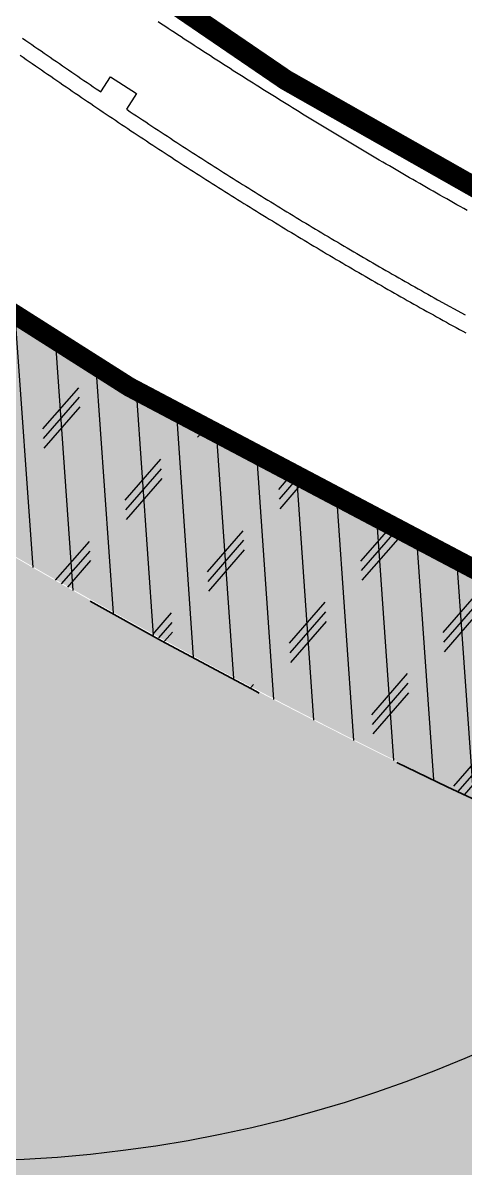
# Model space of a CAD drawing. Header units: millimetres. Extents: x 50357 to 985146, y 723188 to 1803594.
# Drawn here: x 832048.33 to 832056.94, y 820150.53 to 820172.82 of the extents above; entities that cross this region are included whole.
import ezdxf

# ---------------------------------------------------------------- set-up
doc = ezdxf.new("R2010")
doc.units = ezdxf.units.MM
doc.header["$LTSCALE"] = 3
doc.header["$MEASUREMENT"] = 0
for name, pattern in [('Dash 1_100', [2.25, 1.25, -1]), ('DASHED', [19.049999999999997, 12.7, -6.349999999999999]), ('DIVIDE', [1.25, 0.5, -0.25, 0, -0.25, 0, -0.25])]:
    doc.linetypes.add(name, pattern=pattern)
doc.layers.get('Defpoints').update_dxf_attribs({"color": 32})
for name, color, linetype in [('_ANCILIARY', 40, 'Continuous'), ('_ANCILIARY HATCH', 252, 'Continuous'), ('_DEV LINE', 96, 'DIVIDE'), ('_PARCEL BOUNDARY', 10, 'DASHED'), ('_SUBLEASE', 241, 'Continuous'), ('LWK-STEPS', 8, 'Continuous'), ('UAJ-00XREF', 7, 'Continuous')]:
    doc.layers.add(name, color=color, linetype=linetype)
doc.layers.add('Hatch (HOR not under LTC submission)', color=252, linetype='Continuous', lineweight=35)
doc.layers.add('LWK-GA_PLANTERWALL', color=8, linetype='Continuous', lineweight=30)

# ---------------------------------------------------------------- blocks, each defined once
blk = doc.blocks.new('3A35X-MAGP-P-LD-00-0')
at = {"layer": 'LWK-GA_PLANTERWALL'}
for points, elevation in [([(834500142.2855841, 818177046.9406737), (834500201.8998339, 818177005.6001165), (834500261.8928708, 818176964.1666852), (834500321.3999863, 818176923.0000107), (834500381.1999954, 818176881.8000044), (834500441.0000054, 818176840.5999987), (834500500.7999992, 818176799.4000019), (834500560.5999203, 818176758.2000554), (834500620.2068636, 818176717.2326314), (834500680.4925187, 818176675.8677964), (834500740.1000283, 818176634.899982), (834500800.0000482, 818176593.8999693), (834500859.8999809, 818176552.8000145), (834500919.8106378, 818176511.8610419), (834500979.889224, 818176470.8390541), (834501039.7999537, 818176429.9000331), (834501099.800001, 818176389.0000006), (834501159.7999855, 818176348.1000104), (834501219.8902225, 818176307.2386259), (834501279.809642, 818176266.4614688), (834501339.8999718, 818176225.6000204), (834501400.0000246, 818176184.8999857), (834501460.0998847, 818176144.1000787), (834501520.0079645, 818176103.5299399), (834501580.5914223, 818176062.5704768), (834501640.5000132, 818176021.9999923), (834501700.7000003, 818175981.4000013), (834501760.899998, 818175940.8000025), (834501820.9083357, 818175900.3291562), (834501881.3069692, 818175859.6626139), (834501941.5998247, 818175819.1001192), (834502001.7087412, 818175778.8280357), (834502062.2052741, 818175738.3633341), (834502122.4087836, 818175698.1276915), (834502182.8091123, 818175657.82726), (834502243.500023, 818175617.399986), (834502304.0000478, 818175577.1999686), (834502364.5000017, 818175537.1), (834502424.8095315, 818175497.1261418), (834502485.5999979, 818175456.9000037), (834502546.1997786, 818175416.9001474), (834502606.6099648, 818175377.1250205), (834502667.4999765, 818175337.1000156), (834502728.2000021, 818175297.3), (834502788.7103503, 818175257.6242495), (834502849.7000464, 818175217.699972), (834502910.4998199, 818175178.0001179), (834502971.5886178, 818175138.2772524), (834503032.199875, 818175098.8000828), (834503092.9111928, 818175059.4223622), (834503154.2882204, 818175019.6780207), (834503214.9999644, 818174980.3000245), (834503276.1036317, 818174940.9332051), (834503336.9961925, 818174901.6669109), (834503398.0998677, 818174862.3000855), (834503459.0120664, 818174823.2204767), (834503520.2944746, 818174783.9675618), (834503581.3121171, 818174744.9201359), (834503642.6998405, 818174705.7001042), (834503704.186893, 818174666.5809999), (834503765.1998924, 818174627.7000691), (834503826.3129455, 818174588.9186066), (834503887.7917628, 818174549.9685439), (834503949.0130118, 818174511.2182599), (834504010.5998645, 818174472.300087), (834504071.8134282, 818174433.7175), (834504133.5000265, 818174394.8999846), (834504194.9999989, 818174356.3000019), (834504256.4998422, 818174317.7001004), (834504318.2855077, 818174279.0839657), (834504379.5998381, 818174240.7001036), (834504441.4850743, 818174202.1847228), (834504502.9000337, 818174163.8999795), (834504564.6000057, 818174125.5999988), (834504626.3000344, 818174087.299981), (834504687.9999777, 818174049.1000149), (834504749.8000025, 818174010.9999999), (834504811.4152972, 818173973.0137787), (834504873.384576, 818173934.871011), (834504935.1153884, 818173896.9134251), (834504997.1999589, 818173858.8000267), (834505059.0828328, 818173820.9715887), (834505120.9159163, 818173783.2123238), (834505182.9162815, 818173745.4119214), (834505245.0818233, 818173707.5718979), (834505307.1999449, 818173669.800035), (834505369.3000078, 818173632.1999977), (834505431.3999808, 818173594.6000121), (834505493.6000022, 818173557.1), (834505555.7999961, 818173519.6000037), (834505617.9999267, 818173482.1000465), (834505680.178336, 818173444.7730008), (834505742.3174654, 818173407.5093765), (834505804.800009, 818173370.099997), (834505867.1999986, 818173332.9000032), (834505929.6000736, 818173295.6999586), (834505991.9999955, 818173258.600004), (834506054.3999909, 818173221.5000069), (834506116.8999965, 818173184.5000036), (834506179.4000567, 818173147.4999689), (834506241.8999964, 818173110.6000036), (834506304.4000186, 818173073.6999904), (834506367.0000062, 818173036.8999988), (834506429.6000105, 818173000.0999951), (834506492.2999499, 818172963.4000318), (834506554.999996, 818172926.8000039), (834506617.7000024, 818172890.2000002), (834506680.3999838, 818172853.6000098), (834506743.200067, 818172817.0999627), (834506805.9999987, 818172780.7000021), (834506868.6206044, 818172744.4038998), (834506931.7000543, 818172707.899971), (834506994.5997878, 818172671.6001228), (834507057.3212105, 818172635.5028152), (834507120.3675431, 818172599.2760658), (834507183.3998835, 818172563.1000694), (834507246.6778, 818172526.8982011), (834507309.5000032, 818172490.9000007), (834507372.5999666, 818172455.0000204), (834507435.6999282, 818172419.0000424), (834507498.9349153, 818172383.1234095), (834507561.9999565, 818172347.300026), (834507625.1999962, 818172311.6000037), (834507688.4000052, 818172275.8999995), (834507751.5999844, 818172240.2000103), (834507814.9000051, 818172204.5999997), (834507878.1998979, 818172169.0000588), (834507941.461249, 818172133.5776451), (834508004.7237114, 818172098.1985108), (834508068.1240798, 818172062.798151), (834508131.6602489, 818172027.377861), (834508195.1999829, 818171992.0000119), (834508258.7000058, 818171956.7999994), (834508322.1998918, 818171921.6000605), (834508385.9746433, 818171886.4035411), (834508449.1248729, 818171851.496727), (834508512.8999964, 818171816.3000025), (834508576.6000116, 818171781.3999963), (834508640.1998845, 818171746.4000661), (834508703.7260431, 818171711.6949617), (834508767.8734738, 818171676.7053051), (834508831.3999724, 818171642.0000175)], -0.1231430870875212), ([(834508288.6702515, 818172283.6672788), (834508813.7797475, 818171993.408161)], -0.246289413938898)]:
    blk.add_lwpolyline(points, dxfattribs=dict(at, elevation=elevation))
for points in [[(834501718.87531, 818176331.2087748), (834501906.0559442, 818176624.7739551), (834502411.9597548, 818176302.2035378), (834502216.6908721, 818175995.9531344)], [(834502216.7445406, 818175995.9189148), (834502228.9966098, 818175987.7238166), (834502289.1054691, 818175947.5514573), (834502349.3151112, 818175907.3783616), (834502409.6719388, 818175867.1737316), (834502469.8853388, 818175827.1641656), (834502530.24179, 818175787.159312), (834502590.5516213, 818175747.185254), (834502651.0081758, 818175707.1801753), (834502711.3200665, 818175667.3703456), (834502771.5863312, 818175627.6899791), (834502832.1421828, 818175587.8847315), (834502892.6976111, 818175548.179526), (834502953.2082584, 818175508.5035794), (834503013.8638363, 818175468.7981201), (834503074.2796347, 818175429.3489866), (834503135.1289587, 818175389.7818385), (834503195.6895461, 818175350.3377721), (834503256.1609559, 818175311.1156572), (834503317.3497576, 818175271.4933003), (834503377.8642132, 818175232.2433664), (834503438.5816622, 818175193.1253731), (834503499.578032, 818175153.7921683), (834503560.3378907, 818175114.6468813), (834503621.0098065, 818175075.7214315), (834503682.1046611, 818175036.5887476), (834503743.0168703, 818174997.6088233), (834503803.9766481, 818174958.6623002), (834503865.2231112, 818174919.6962628), (834503926.1826826, 818174880.8494767), (834503987.0548959, 818174842.2208477), (834504048.3470389, 818174803.3891494), (834504109.4601476, 818174764.7073456), (834504170.7125465, 818174726.0006182), (834504231.7782702, 818174687.5112139), (834504293.1304086, 818174648.9042594), (834504354.4821957, 818174610.3972842), (834504415.7410818, 818174571.9486176), (834504477.2854674, 818174533.4832832), (834504538.4516373, 818174495.1922668), (834504600.002377, 818174456.8850657), (834504661.3610576, 818174418.635499), (834504722.8191414, 818174380.4856694), (834504784.3699429, 818174342.2782836), (834504845.6787313, 818174304.3204912), (834504907.2366742, 818174266.3697208), (834504968.8522485, 818174228.3833271), (834505030.6372077, 818174190.3541019), (834505092.2527043, 818174152.4674582), (834505153.9108084, 818174114.615957), (834505215.5513413, 818174076.93566), (834505277.2676427, 818174039.2477463), (834505339.0843588, 818174001.5594014), (834505401.0662937, 818173963.8312293), (834505462.8234307, 818173926.278906), (834505524.680603, 818173888.8259329), (834505586.5379795, 818173851.3728333), (834505648.495066, 818173814.0192852), (834505710.6950625, 818173776.5192875), (834505772.6523572, 818173739.1656139), (834505834.5878918, 818173701.9843712), (834505896.6057453, 818173664.7935126), (834505958.6627562, 818173627.6389946), (834506020.8193614, 818173590.5840952), (834506083.0670514, 818173553.4748956), (834506145.3143648, 818173516.4656745), (834506207.4710463, 818173479.5103401), (834506269.7274778, 818173442.6545327), (834506332.0744979, 818173405.7450976), (834506394.4213027, 818173368.9355433), (834506456.6777359, 818173332.179345), (834506519.0338157, 818173295.5227369), (834506581.3901838, 818173258.8659571), (834506643.692295, 818173222.3988534), (834506706.2383773, 818173185.888699), (834506768.9383804, 818173149.2886972), (834506831.3944389, 818173112.8310925), (834506893.7958317, 818173076.5627683), (834506956.4411969, 818173040.2523972), (834507019.0620575, 818173003.9561472), (834507081.8074883, 818172967.6455969), (834507144.3973846, 818172931.5245578), (834507206.9637568, 818172895.5164846), (834507269.831693, 818172859.3923241), (834507332.5533211, 818172823.394699), (834507395.6530379, 818172787.2947804), (834507458.2529438, 818172751.4240409), (834507521.1077996, 818172715.6635116), (834507584.0518028, 818172679.7525116), (834507646.9744518, 818172644.053085), (834507709.8620298, 818172608.3305539), (834507772.7490735, 818172572.8073347), (834507835.9490802, 818172537.1073318), (834507898.9040192, 818172501.5457592), (834507961.958761, 818172466.0836937), (834508025.0136932, 818172430.621519), (834508088.0298396, 818172395.3364046), (834508151.153949, 818172360.0346913), (834508214.3783047, 818172324.732688), (834508277.7387074, 818172289.4104619), (834508288.6702515, 818172283.6672789)]]:
    blk.add_lwpolyline(points, dxfattribs=at)
for points in [[(834508851.3340147, 818174028.4722407, 0), (834508785.1316081, 818174065.4410894, 0), (834508719.0802962, 818174102.5260032, 0), (834508653.0954887, 818174139.4735519, 0), (834508586.9089631, 818174176.6907997, 0), (834508520.9581009, 818174213.8758453, 0), (834508455.007544, 818174251.0606513, 0), (834508389.0569737, 818174288.3457778, 0), (834508323.0364908, 818174325.7272282, 0), (834508256.9505336, 818174363.2462565, 0), (834508191.2653356, 818174400.6950032, 0), (834508125.5157782, 818174438.0800105, 0), (834508059.6162432, 818174475.7511214, 0), (834507994.0151358, 818174513.2519956, 0), (834507928.0459452, 818174551.0205027, 0), (834507862.3966318, 818174588.8063694, 0), (834507796.810449, 818174626.4557515, 0), (834507731.0261, 818174664.3773654, 0), (834507665.4771519, 818174702.2635262, 0), (834507599.8424106, 818174740.1991541, 0), (834507534.3076042, 818174778.2354829, 0), (834507468.8593962, 818174816.221531, 0), (834507403.4111829, 818174854.3075864, 0), (834507337.8760115, 818174892.4446237, 0), (834507272.2934942, 818174930.7679813, 0), (834507206.9451485, 818174969.055053, 0), (834507141.6726341, 818175007.3560635, 0), (834507076.4112424, 818175045.5921823, 0), (834507010.8426541, 818175084.1676188, 0), (834506945.607843, 818175122.706478, 0), (834506880.4480509, 818175161.1416295, 0), (834506815.214126, 818175199.7801731, 0), (834506750.1397165, 818175238.3835328, 0), (834506684.9328686, 818175277.0059592, 0), (834506619.6523923, 818175315.9329895, 0), (834506554.765865, 818175354.5843288, 0), (834506489.6601645, 818175393.5073539, 0), (834506424.6855065, 818175432.4117683, 0), (834506359.6515493, 818175471.3519121, 0), (834506294.717994, 818175510.3922756, 0), (834506229.8719773, 818175549.3800796, 0), (834506164.8806355, 818175588.5556778, 0), (834506100.0351399, 818175627.7437238, 0), (834506035.2599378, 818175666.9495506, 0), (834505970.4259728, 818175706.1913376, 0), (834505905.5476927, 818175745.621129, 0), (834505840.9025278, 818175785.0096786, 0), (834505776.2581491, 818175824.39751, 0), (834505711.6131728, 818175863.8861864, 0), (834505646.892247, 818175903.4822607, 0), (834505582.3474829, 818175943.0711961, 0), (834505517.7152543, 818175982.7136586, 0), (834505453.1828216, 818176022.4566635, 0), (834505388.6496251, 818176062.2004516, 0), (834505324.2174139, 818176102.0439314, 0), (834505259.8619546, 818176141.7782755, 0), (834505195.4298394, 818176181.7221934, 0), (834505131.1524458, 818176221.6320447, 0), (834505066.610768, 818176261.7444012, 0), (834505002.2787585, 818176301.8893199, 0), (834504938.101123, 818176342.0000919, 0), (834504873.9467379, 818176382.0340077, 0), (834504809.4830531, 818176422.4246271, 0), (834504745.3515359, 818176462.7701558, 0), (834504681.2982823, 818176503.0035819, 0), (834504617.166616, 818176543.4497474, 0), (834504553.1873968, 818176583.8628908, 0), (834504489.0934554, 818176624.2849361, 0), (834504424.9204195, 818176665.0216776, 0), (834504361.1303457, 818176705.4789482, 0), (834504297.1376779, 818176746.2015877, 0), (834504233.1678168, 818176786.8730083, 0), (834504169.4263662, 818176827.6635654, 0), (834504105.5854785, 818176868.3534056, 0), (834504041.6138104, 818176909.3918886, 0), (834503978.0141785, 818176950.1915109, 0), (834503914.192768, 818176991.1979114, 0), (834503850.5523123, 818177032.1884173, 0), (834503786.8214048, 818177073.2373446, 0), (834503723.1912636, 818177114.3860438, 0), (834503659.6509174, 818177155.4767157, 0), (834503595.8805103, 818177196.8168014, 0), (834503532.3501589, 818177238.1667633, 0), (834503469.050146, 818177279.3668051, 0), (834503405.519877, 818177320.7166713, 0), (834503341.9507799, 818177362.2579303, 0), (834503278.6119018, 818177403.7487838, 0), (834503215.1812652, 818177445.2999429, 0), (834503151.851547, 818177486.9511304, 0), (834503088.7521297, 818177528.4506918, 0), (834503025.283744, 818177570.1928805, 0), (834502962.0537714, 818177612.045051, 0), (834502898.9623383, 818177653.7056375, 0), (834502835.8331058, 818177695.5575701, 0)], [(834500193.8573705, 818177376.2229748, 0), (834500253.4707199, 818177334.883045, 0), (834500313.1562563, 818177293.5237496, 0), (834500372.6201836, 818177252.2874582, 0), (834500432.3770218, 818177211.0171546, 0), (834500491.8407878, 818177169.8805807, 0), (834500551.4040178, 818177128.8437064, 0), (834500611.2040242, 818177087.6437032, 0), (834500671.0040244, 818177046.443702, 0), (834500730.6639321, 818177005.3402195, 0), (834500790.1307256, 818176964.4691195, 0), (834500850.2238623, 818176923.2364907, 0), (834500909.7869204, 818176882.2993377, 0), (834500969.590333, 818176841.3654503, 0), (834501029.3941308, 818176800.3314579, 0), (834501089.0678561, 818176759.5543886, 0), (834501149.0572144, 818176718.5933497, 0), (834501208.9162822, 818176677.6896546, 0), (834501268.7754089, 818176636.885683, 0), (834501328.6342516, 818176596.0819043, 0), (834501388.5832947, 818176555.3165317, 0), (834501448.5930735, 818176514.4779061, 0), (834501508.3556174, 818176473.8393764, 0), (834501568.3594899, 818176433.2044754, 0), (834501628.459524, 818176392.4044503, 0), (834501688.226158, 818176351.9300995, 0), (834501718.4221737, 818176331.5151317, 0)]]:
    blk.add_polyline3d(points, dxfattribs=at)
at = {"layer": 'LWK-STEPS', "ltscale": 0.5, "elevation": -7.074257268880086e-06}
blk.add_lwpolyline([(834508865.8003224, 818174364.199968), (834508799.9003546, 818174401.1000113), (834508734.1002841, 818174438.0999523), (834508668.3003329, 818174475.1999097), (834508602.5002625, 818174512.2998672), (834508536.7003113, 818174549.4998413), (834508471.0002574, 818174586.6999347), (834508405.3003227, 818174623.999806), (834508339.7004046, 818174661.3999325), (834508274.1003675, 818174698.6999232), (834508208.5003302, 818174736.1998278), (834508142.9002929, 818174773.7000902), (834508077.4003915, 818174811.1999948), (834508011.9003707, 818174848.8999325), (834507946.4003501, 818174886.4998537), (834507881.000346, 818174924.1999109), (834507815.6003419, 818174961.9999844), (834507750.2003378, 818174999.799939), (834507684.9004697, 818175037.69991), (834507619.6003629, 818175075.6000003), (834507554.3002563, 818175113.5998685), (834507489.000388, 818175151.5999753), (834507423.8002979, 818175189.6998605), (834507358.6003269, 818175227.9000005), (834507293.5002534, 818175266.0999019), (834507228.3004018, 818175304.3000419), (834507163.2003281, 818175342.599841), (834507098.2002715, 818175381.0000141), (834507033.100317, 818175419.3999488), (834506968.1003793, 818175457.8999003), (834506903.2002199, 818175496.3999708), (834506838.2002821, 818175534.8999221), (834506773.3003612, 818175573.6000259), (834506708.5003372, 818175612.1998746), (834506643.6004163, 818175650.999876), (834506578.8002733, 818175689.7998772), (834506514.0003688, 818175728.5998782), (834506449.3002424, 818175767.4998959), (834506384.6002353, 818175806.3999137), (834506319.9003475, 818175845.3998288), (834506255.2004595, 818175884.4998797), (834506190.6003498, 818175923.5998116), (834506126.0003593, 818175962.6999817), (834506061.5002661, 818176001.89993), (834505997.0002922, 818176041.200014), (834505932.5003182, 818176080.4998598), (834505868.0003443, 818176119.8999605), (834505803.6002676, 818176159.2998228), (834505739.2003103, 818176198.79994), (834505674.8003529, 818176238.2999382), (834505610.500293, 818176277.8998337), (834505546.2003523, 818176317.4999676), (834505482.000309, 818176357.1998795), (834505417.7003682, 818176396.9000301), (834505353.5003248, 818176436.7000779), (834505289.400298, 818176476.4998873), (834505225.2002548, 818176516.3999518), (834505161.100347, 818176556.4000331), (834505097.100337, 818176596.3998756), (834505033.0003103, 818176636.3999566), (834504969.0002999, 818176676.5000544), (834504905.1003064, 818176716.6999301), (834504841.1004156, 818176756.8999252), (834504777.2003027, 818176797.200056), (834504713.4003257, 818176837.5000677), (834504649.5002128, 818176877.79996), (834504585.700236, 818176918.2998857), (834504522.0002755, 818176958.7000332), (834504458.2004176, 818176999.2999753), (834504394.5003381, 818177039.7999009), (834504330.9002751, 818177080.499979), (834504267.2004339, 818177121.0999211), (834504203.6003709, 818177161.9000157), (834504140.0001887, 818177202.6999911), (834504076.5003806, 818177243.4998472), (834504013.0004535, 818177284.3998392), (834503949.500407, 818177325.3000697), (834503886.1003772, 818177366.2999591), (834503822.7002282, 818177407.2999676), (834503759.3003176, 818177448.3998736), (834503696.0003042, 818177489.5999154), (834503632.700291, 818177530.799957), (834503569.4003972, 818177571.9998797), (834503506.2004005, 818177613.2999381), (834503443.0002846, 818177654.6998938), (834503379.8002881, 818177696.0999687)], dxfattribs=at)
blk = doc.blocks.new('PARCEL BOUNDARY')
at = {"layer": '_PARCEL BOUNDARY', "ltscale": 0.2, "const_width": 400.0000000000001}
blk.add_lwpolyline([(834438280.0000008, 817554903.4055537), (834459677.0000012, 817560069.4055537, -0.2423535221658887), (834444628.000001, 817513801.4055538), (834495220.0000011, 817517337.4055536), (834492444.0000011, 817557035.4055538), (834498761.000001, 817565962.4055539, 0.1039453279034611), (834533697.000001, 817549820.4055539, 0.02814852517119689), (834560518.000001, 817544745.4055538), (834570883.0000007, 817541589.4055538, 0.01218113012605105), (834580152.0000011, 817539059.4055537, 0.01181689527257956), (834589680.000001, 817538655.4055537, 0.01895900769302935), (834627610.000001, 817539489.4055537), (834630540.0000008, 817540418.4055538), (834634554.0000008, 817540697.405676), (834637584.000001, 817540183.4055537, 0.004978743369814412), (834647569.000001, 817541071.4055537), (834660846.0111095, 817542394.4067744, -0.02316027545200003)], format="xyb", dxfattribs=at)
at = {"layer": 'Defpoints'}
blk.add_circle((834498761.0000011, 817565962.4055539), 25414.80320885615, dxfattribs=at)

msp = doc.modelspace()

# ---------------------------------------------------------------- hatches: boundary and pattern name
at = {"layer": '_ANCILIARY'}
h = msp.add_hatch(color=256, dxfattribs=at)
h.dxf.hatch_style = 1
edge = h.paths.add_edge_path()
edge.add_line((832091.1052562317, 820101.2558801372), (832088.5938279448, 820137.191370283))
edge.add_line((832088.593827945, 820137.1913702829), (832089.329567532, 820137.2439590078))
edge.add_line((832089.3295675319, 820137.2439590079), (832091.4535869115, 820124.9431958378))
edge.add_line((832091.4535869114, 820124.9431958377), (832093.2036543294, 820099.8989893426))
edge.add_line((832093.2036543295, 820099.8989893426), (832079.9624697241, 820098.9733280918))
edge.add_line((832079.9624697241, 820098.9733280919), (832069.1873002864, 820097.0672537282))
edge.add_line((832069.1873002863, 820097.067253728), (832044.118272867, 820095.314734753))
edge.add_line((832044.1182728672, 820095.314734753), (832041.8617707578, 820127.593023346))
edge.add_line((832041.8617707578, 820127.5930233459), (832043.258267674, 820127.6920092213))
edge.add_line((832043.258267674, 820127.6920092213), (832040.4950372792, 820167.2188271993))
edge.add_line((832040.4950372791, 820167.2188271993), (832042.8390507638, 820170.5311927887))
edge.add_arc((832106.7793856518, 820262.9724907764), 112.3999999966108, 235.3289398517626, 253.5507733503048)
edge.add_line((832074.9515763092, 820155.1729056581), (832074.0291122131, 820150.9841275339))
edge.add_arc((832114.2434224031, 820276.674396375), 131.9667928890801, 237.7659913270358, 252.25804756488958, ccw=False)
edge.add_line((832043.8551787765, 820165.0467582893), (832048.5172120625, 820098.2787039424))
edge.add_line((832048.5172120625, 820098.2787039425), (832091.1052562316, 820101.2558801372))
at = {"layer": '_ANCILIARY HATCH'}
h = msp.add_hatch(dxfattribs=at)
h.set_pattern_fill('CORK', color=0, scale=6, angle=180)
h.set_pattern_definition([(93.99890854520767, (834525.5251607728, 818208.8836703451), (-0.7481740341775198, -0.05230310299146107), []), (228.9989085452076, (834525.8730962385, 818209.2839089136), (1.60095427165151, -1.391741860036731), [1.060660176, -1.060660176]), (228.9989085452076, (834525.8600204627, 818209.4709524222), (1.60095427165151, -1.391741860036731), [1.060660176, -1.060660176]), (228.9989085452076, (834525.846944687, 818209.6579959308), (1.60095427165151, -1.391741860036731), [1.060660176, -1.060660176])])
edge = h.paths.add_edge_path()
edge.add_line((832090.7848697667, 820101.5342266457), (832088.293846487, 820137.1793351958))
edge.add_line((832088.293846487, 820137.1793351958), (832088.3845955041, 820137.1775713307))
edge.add_line((832088.3845955041, 820137.1775713307), (832088.464271132, 820137.1981911568))
edge.add_line((832088.464271132, 820137.1981911568), (832089.4199748622, 820137.2353231501))
edge.add_line((832089.4199748622, 820137.2353231501), (832091.4530080078, 820124.9428336275))
edge.add_line((832091.4530080078, 820124.9428336275), (832093.2030754259, 820099.8986271324))
edge.add_line((832093.2030754259, 820099.8986271324), (832079.9618908204, 820098.9729658817))
edge.add_line((832079.9618908204, 820098.9729658817), (832069.1867213828, 820097.066891518))
edge.add_line((832069.1867213828, 820097.066891518), (832044.1176939635, 820095.3143725428))
edge.add_line((832044.1176939635, 820095.3143725428), (832041.8611918542, 820127.592661136))
edge.add_line((832041.8611918542, 820127.592661136), (832043.2576887705, 820127.6916470112))
edge.add_line((832043.2576887705, 820127.6916470112), (832040.4944583756, 820167.2184649891))
edge.add_line((832040.4944583756, 820167.2184649891), (832042.8384718602, 820170.5308305786))
edge.add_arc((832106.7788067485, 820262.9721285669), 112.3999999972725, 235.3289398518192, 253.5507733503577)
edge.add_line((832074.9509974057, 820155.1725434479), (832074.0531287874, 820151.0931246701))
edge.add_arc((832110.9995032508, 820270.7046074328), 125.187624766539, 237.56451998729858, 252.8347864850056, ccw=False)
edge.add_line((832043.855178744, 820165.0467583103), (832048.6509230755, 820098.5887372029))
edge.add_line((832048.6509230755, 820098.5887372029), (832090.7848697667, 820101.5342266457))
at = {"layer": '_SUBLEASE'}
h = msp.add_hatch(color=256, dxfattribs=at)
h.dxf.hatch_style = 1
edge = h.paths.add_edge_path()
edge.add_line((832081.6565067167, 820138.0001301649), (832080.72930216, 820137.9308690686))
edge.add_line((832080.7293021601, 820137.9308690686), (832072.2071727802, 820139.8011602313))
edge.add_line((832072.2071727802, 820139.8011602312), (832074.6677046111, 820150.9605163606))
edge.add_arc((832109.7977254208, 820268.5507599844), 122.7256442539199, 237.49850917356162, 253.36651335981412, ccw=False)
edge.add_line((832043.854591649, 820165.0467172327), (832046.2498923519, 820130.7831718273))
edge.add_line((832046.2498923518, 820130.7831718274), (832058.0230932431, 820131.6061634988))
edge.add_line((832058.0230932432, 820131.6061634987), (832058.4463996745, 820125.5509416456))
edge.add_line((832058.4463996744, 820125.5509416456), (832046.674760001, 820124.7280491947))
edge.add_line((832046.674760001, 820124.7280491947), (832048.5210238594, 820098.2896744526))
edge.add_line((832048.5210238594, 820098.2896744526), (832091.1019096615, 820101.2449034876))
edge.add_line((832091.1019096615, 820101.2449034876), (832089.7213332459, 820120.9889713775))
edge.add_line((832089.721333246, 820120.9889713775), (832085.545978875, 820120.6969801914))
edge.add_line((832085.545978875, 820120.6969801913), (832085.4253330518, 820122.4227682967))
edge.add_line((832085.4253330518, 820122.4227682968), (832083.2905431411, 820122.2735301115))
edge.add_line((832083.290543141, 820122.2735301115), (832082.9083818048, 820127.7401883879))
edge.add_line((832082.908381805, 820127.7401883879), (832089.2205914555, 820128.1815560486))
edge.add_line((832089.2205914555, 820128.1815560486), (832088.479539893, 820138.5085717053))
edge.add_line((832088.479539893, 820138.5085717052), (832087.4991839676, 820138.4365713247))
edge.add_line((832087.4991839676, 820138.4365713246), (832081.6565067169, 820138.0001301648))
h.dxf.unprotected_set("ltscale", 0)

# ---------------------------------------------------------------- linework, layer by layer
at = {"layer": '_DEV LINE', "ltscale": 2, "const_width": 0.3825242621480421, "flags": 128}
msp.add_lwpolyline([(832091.4301654598, 820125.2853391897), (832089.3287301504, 820137.2439001786), (832088.5555158439, 820137.1896141281), (832088.5061447478, 820138.388282197), (832080.6369176753, 820137.7767562617), (832072.1283577115, 820139.6492235321), (832074.6456786494, 820151.0880222162), (832074.0891736684, 820151.257292829), (832074.9520658586, 820155.172872449, -0.07961621365148659), (832042.8614023296, 820170.5160417542), (832040.6336163157, 820167.4139306089), (832043.4102275938, 820127.7427088902), (832041.8346044185, 820127.5910298445), (832042.37893297, 820119.8493970436), (832035.8016789606, 820119.3889729131), (832037.0578779588, 820101.5837061029), (832043.6624018322, 820102.0443221853), (832044.1331659723, 820095.3372461428), (832069.1877898357, 820097.0672205191), (832080.0096365252, 820098.9765579838), (832093.2041701247, 820099.8985805423)], format="xyb", close=True, dxfattribs=at)
at = {"layer": 'Hatch (HOR not under LTC submission)', "linetype": 'Dash 1_100', "elevation": 0.0001231964928010711}
msp.add_lwpolyline([(832091.1044494176, 820101.2558320969), (832088.5798545517, 820137.1912889797), (832089.3295675319, 820137.2439590079), (832091.4540764608, 820124.9431626287), (832093.2041438788, 820099.8989561336), (832079.9629592734, 820098.9732948827), (832069.1877898357, 820097.0672205191), (832044.1187624165, 820095.3147015439), (832041.8622603072, 820127.5929901368), (832043.2587572235, 820127.6919760123), (832040.4955268286, 820167.2187939903), (832042.8395403132, 820170.5311595798, 0.07967570788730541), (832074.9520658585, 820155.172872449), (832074.0892940565, 820151.2572576004, -0.07173819497987156), (832043.8551787441, 820165.0467583103), (832048.5227586626, 820098.2790424594)], format="xyb", close=True, dxfattribs=at)

# ---------------------------------------------------------------- next in the draw order: block references
at = {"layer": 'UAJ-00XREF', "ltscale": 0.5, "xscale": 0.0009999999999999998, "yscale": 0.0009999999999999998, "zscale": 0.0009999999999999998, "rotation": 359.9752874263863}
msp.add_blockref('3A35X-MAGP-P-LD-00-0', (-2804.685424406012, 2355.157024140935, -0.0001231534318925437), dxfattribs=at)

# ---------------------------------------------------------------- next in the draw order: linework, layer by layer
at = {"layer": 'Defpoints', "ltscale": 100, "const_width": 0.15, "elevation": 988.9997536789876, "flags": 128}
msp.add_lwpolyline([(832057.9336504112, 819898.3718901292), (832041.934833103, 820127.3447874053), (832043.5057416032, 820127.4545385665), (832040.7284042096, 820167.1507632147), (832047.0462212194, 820176.0782179337, 0.1039453279364779), (832081.9819137207, 820159.9355524136, 0.0281485251874361), (832108.802817033, 820154.8600414854), (832119.1677569172, 820151.7038440342, 0.01218113012787053), (832128.4367087105, 820149.1736674644, 0.0118168953345502), (832137.9647010118, 820148.7694859599, 0.01895900772234266), (832175.8947168958, 820149.6027634045), (832178.8247345922, 820150.5317075902), (832181.592251265, 820150.724015639), (832185.0967781888, 820100.6524421431), (832191.0821360152, 820101.0713594288), (832194.5731133949, 820051.1933775438), (832188.5871573825, 820050.7744183908), (832191.6801625458, 820006.5825263582)], format="xyb", dxfattribs=at)

# ---------------------------------------------------------------- next in the draw order: block references
at = {"xscale": 0.001, "yscale": 0.001, "zscale": 0.001, "rotation": 359.998908534026}
msp.add_blockref('PARCEL BOUNDARY', (-2467.288993175192, 2626.012890841375, -0.0001231605061498126), dxfattribs=at)

doc.saveas('drawing.dxf')
